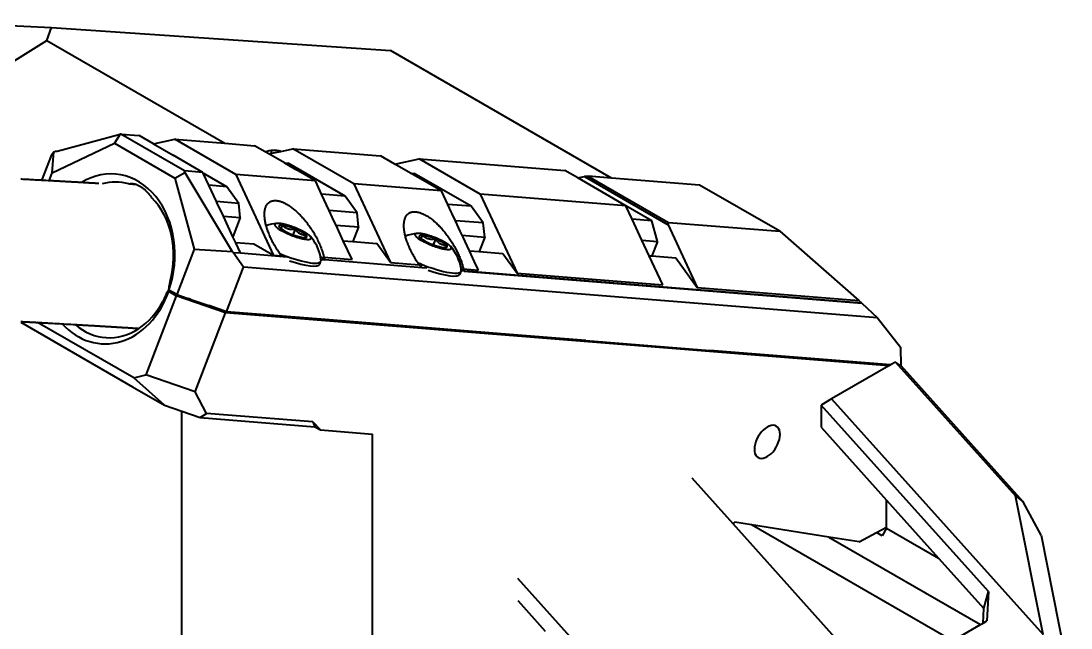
# Model space of a CAD drawing. Header units: millimetres. Extents: x 15 to 415, y 5 to 292.
# Drawn here: x 344.81 to 365.07, y 135.28 to 147 of the extents above; entities that cross this region are included whole.
import ezdxf

# ---------------------------------------------------------------- set-up
doc = ezdxf.new("R2010")
doc.units = ezdxf.units.MM
doc.layers.add('Geometries', color=7, linetype='Continuous')

msp = doc.modelspace()

# ---------------------------------------------------------------- linework, layer by layer
at = {"layer": 'Geometries', "linetype": 'Continuous', "lineweight": 40}
for p, q in [((342.7038, 147.0012), (345.3988, 146.8747)), ((345.3085, 146.6242), (345.3988, 146.8747)), ((345.3988, 146.8747), (351.9446, 146.4309)), ((343.3019, 145.3713), (345.3085, 146.6242)), ((345.3085, 146.6242), (348.7476, 144.6386)), ((356.2095, 143.9686), (351.9446, 146.4309)), ((345.509, 144.4884), (346.7271, 144.8132)), ((346.7271, 144.8132), (346.6147, 144.6405)), ((346.7424, 144.8151), (346.7271, 144.8132)), ((347.971, 144.1058), (346.7424, 144.8151)), ((346.7424, 144.8151), (347.0958, 144.7868)), ((347.3699, 144.6285), (347.0958, 144.7868)), ((347.3699, 144.6285), (347.7805, 144.7161)), ((347.7805, 144.7161), (348.7476, 144.6386)), ((348.9582, 144.0362), (347.7805, 144.7161)), ((345.4003, 144.4183), (345.4443, 144.4732)), ((345.4156, 144.0695), (346.6147, 144.6405)), ((345.4156, 144.0695), (345.4443, 144.4732)), ((345.4443, 144.4732), (345.4774, 144.489)), ((345.4774, 144.489), (345.509, 144.4884)), ((346.6147, 144.6405), (347.782, 143.9665)), ((347.3699, 144.6285), (347.7519, 144.408)), ((348.7476, 144.6386), (349.3167, 144.593)), ((349.5254, 144.4725), (349.3167, 144.593)), ((349.593, 144.4335), (349.5254, 144.4725)), ((349.6551, 144.4468), (349.8246, 144.483)), ((349.8246, 144.483), (350.0609, 144.5334)), ((350.0609, 144.5334), (351.7508, 144.3981)), ((351.2386, 143.8535), (350.0609, 144.5334)), ((345.4003, 144.4183), (345.2105, 143.9238)), ((348.3243, 144.0775), (347.7519, 144.408)), ((349.593, 144.4335), (349.6551, 144.4468)), ((349.8951, 144.2591), (349.593, 144.4335)), ((352.0276, 144.2382), (351.7508, 144.3981)), ((352.0276, 144.2382), (352.4966, 144.3383)), ((352.4966, 144.3383), (355.3078, 144.1131)), ((353.6742, 143.6584), (352.4966, 144.3383)), ((345.3567, 143.9159), (345.4156, 144.0695)), ((347.782, 143.9665), (347.9732, 144.0719)), ((348.3243, 144.0775), (347.971, 144.1058)), ((347.9732, 144.0719), (347.971, 144.1058)), ((347.9732, 144.0719), (348.8852, 142.5523)), ((348.3303, 144.0646), (348.3243, 144.0775)), ((348.4399, 143.8291), (348.3303, 144.0646)), ((348.7862, 143.8014), (348.3303, 144.0646)), ((349.8951, 144.2591), (349.9732, 144.214)), ((349.8951, 144.2591), (349.9675, 144.2533)), ((351.0666, 143.6187), (349.9675, 144.2533)), ((349.9732, 144.214), (350.1142, 144.1326)), ((350.4944, 143.9131), (350.1142, 144.1326)), ((352.3291, 144.0641), (352.0276, 144.2382)), ((352.9284, 143.7181), (352.3291, 144.0641)), ((352.3291, 144.0641), (352.4031, 144.0582)), ((355.5556, 143.9701), (355.3078, 144.1131)), ((347.782, 143.9665), (348.154, 142.5921)), ((348.9582, 144.0362), (349.686, 142.4718)), ((350.4944, 143.9131), (348.9582, 144.0362)), ((350.5257, 143.8458), (350.4944, 143.9131)), ((353.5022, 143.4236), (352.4031, 144.0582)), ((355.5556, 143.9701), (355.6856, 143.9978)), ((356.4855, 143.4332), (355.5556, 143.9701)), ((355.7606, 144.0045), (355.6856, 143.9978)), ((355.6856, 143.9978), (357.2986, 143.0665)), ((355.7606, 144.0045), (357.3086, 143.1108)), ((356.2095, 143.9686), (355.7606, 144.0045)), ((357.9064, 143.8326), (356.2095, 143.9686)), ((346.8946, 143.855), (347.0444, 143.843)), ((348.5866, 143.5138), (348.4399, 143.8291)), ((348.7862, 143.8014), (348.4399, 143.8291)), ((349.0165, 143.4794), (348.7862, 143.8014)), ((350.6145, 143.655), (350.5257, 143.8458)), ((351.0666, 143.6187), (350.6145, 143.655)), ((350.7612, 143.3396), (350.6145, 143.655)), ((352.9284, 143.7181), (351.2386, 143.8535)), ((351.2386, 143.8535), (351.945, 142.3353)), ((353.0485, 143.46), (352.9284, 143.7181)), ((356.4855, 143.4332), (353.6742, 143.6584)), ((353.6742, 143.6584), (354.3849, 142.1309)), ((359.4545, 142.9389), (357.9064, 143.8326)), ((349.0165, 143.4794), (348.5866, 143.5138)), ((348.6009, 143.4831), (348.5866, 143.5138)), ((348.7177, 143.2321), (348.6009, 143.4831)), ((349.0449, 143.2058), (349.0165, 143.4794)), ((351.297, 143.2967), (351.0666, 143.6187)), ((353.1169, 143.3131), (353.0485, 143.46)), ((353.5022, 143.4236), (353.0485, 143.46)), ((351.297, 143.2967), (350.7612, 143.3396)), ((350.8581, 143.1314), (350.7612, 143.3396)), ((351.3253, 143.0232), (351.297, 143.2967)), ((353.1335, 143.2773), (353.1169, 143.3131)), ((353.1953, 143.1447), (353.1335, 143.2773)), ((353.7326, 143.1016), (353.5022, 143.4236)), ((356.4869, 143.4302), (356.4855, 143.4332)), ((356.6071, 143.1717), (356.4869, 143.4302)), ((356.9874, 143.1412), (356.4869, 143.4302)), ((348.9025, 142.8349), (348.7177, 143.2321)), ((348.7177, 143.2321), (349.0449, 143.2058)), ((349.0449, 143.2058), (348.9025, 142.8349)), ((349.8305, 142.9882), (349.8566, 143.0554)), ((350.8923, 143.0579), (350.8581, 143.1314)), ((351.0316, 142.7585), (350.8923, 143.0579)), ((350.8923, 143.0579), (351.3253, 143.0232)), ((353.2908, 142.9393), (353.1953, 143.1447)), ((353.7326, 143.1016), (353.1953, 143.1447)), ((353.7609, 142.8281), (353.7326, 143.1016)), ((356.7943, 142.7694), (356.6071, 143.1717)), ((356.9874, 143.1412), (356.6071, 143.1717)), ((357.0945, 142.7453), (356.9874, 143.1412)), ((357.2986, 143.0665), (357.3086, 143.1108)), ((357.2986, 143.0665), (357.8636, 141.8522)), ((357.3086, 143.1108), (359.4545, 142.9389)), ((349.6062, 142.8689), (349.6061, 142.8693)), ((350.0679, 142.8697), (350.1118, 142.9828)), ((350.3015, 142.9105), (350.3021, 142.9101)), ((350.3079, 142.9066), (350.3021, 142.9101)), ((351.3253, 143.0232), (351.218, 142.7436)), ((352.5366, 142.7953), (352.5626, 142.8625)), ((353.3264, 142.8629), (353.2908, 142.9393)), ((353.3439, 142.8251), (353.3264, 142.8629)), ((353.3264, 142.8629), (353.7609, 142.8281)), ((359.4545, 142.9389), (360.9779, 141.6027)), ((348.9563, 142.7191), (348.9025, 142.8349)), ((348.9567, 142.7183), (348.9563, 142.7191)), ((348.9563, 142.7191), (348.9574, 142.719)), ((348.9567, 142.7183), (348.957, 142.7177)), ((349.0486, 142.5208), (348.957, 142.7177)), ((349.3063, 142.691), (348.9574, 142.719)), ((349.3063, 142.691), (349.3078, 142.6902)), ((349.686, 142.4718), (349.3078, 142.6902)), ((349.6459, 142.7811), (349.6427, 142.7876)), ((351.2007, 142.3949), (351.0316, 142.7585)), ((351.0316, 142.7585), (351.218, 142.7436)), ((351.218, 142.7436), (351.6793, 142.7066)), ((351.945, 142.3353), (351.6793, 142.7066)), ((352.7739, 142.6768), (352.8178, 142.7899)), ((353.3831, 142.741), (353.3439, 142.8251)), ((353.4667, 142.5612), (353.3831, 142.741)), ((353.7609, 142.8281), (353.6528, 142.5463)), ((356.9342, 142.4687), (356.7943, 142.7694)), ((356.7943, 142.7694), (357.0945, 142.7453)), ((357.0945, 142.7453), (356.9867, 142.4645)), ((348.154, 142.5921), (347.8186, 141.7183)), ((348.154, 142.5921), (348.8852, 142.5523)), ((348.9056, 142.5323), (348.8852, 142.5523)), ((349.1084, 142.2466), (348.9056, 142.5323)), ((348.9056, 142.5323), (349.0486, 142.5208)), ((349.0504, 142.5141), (349.0486, 142.5208)), ((349.9462, 142.4424), (349.0504, 142.5141)), ((349.8429, 142.4592), (349.686, 142.4718)), ((349.7544, 142.587), (349.7484, 142.5966)), ((352.3079, 142.6241), (352.3024, 142.6367)), ((353.564, 142.3522), (353.4667, 142.5612)), ((353.4667, 142.5612), (353.6528, 142.5463)), ((353.6528, 142.5463), (354.1141, 142.5094)), ((354.1141, 142.5094), (354.3849, 142.1309)), ((357.1962, 141.9057), (356.9342, 142.4687)), ((356.9342, 142.4687), (356.9867, 142.4645)), ((356.9867, 142.4645), (357.4523, 142.4272)), ((348.7781, 141.3862), (349.1084, 142.2466)), ((361.3427, 141.2666), (349.1084, 142.2466)), ((350.5791, 142.3039), (350.601, 142.3603)), ((350.6753, 142.3839), (350.6016, 142.3899)), ((350.6573, 142.4385), (351.2007, 142.3949)), ((352.5555, 142.2364), (350.6752, 142.387)), ((351.945, 142.3353), (352.4975, 142.2911)), ((353.6283, 142.214), (353.564, 142.3522)), ((357.4523, 142.4272), (357.8636, 141.8522)), ((352.6433, 142.2263), (352.5572, 142.2332)), ((353.2852, 142.1111), (353.3071, 142.1675)), ((361.0398, 141.5537), (353.3086, 142.173)), ((353.3483, 142.2139), (353.6391, 142.1906)), ((353.3635, 142.1694), (361.0382, 141.5546)), ((353.6391, 142.1906), (353.6283, 142.214)), ((354.3849, 142.1309), (357.1962, 141.9057)), ((357.8636, 141.8522), (360.9779, 141.6027)), ((347.8098, 141.6928), (347.2238, 140.166)), ((347.6257, 141.7588), (347.6233, 141.7527)), ((347.6588, 141.8003), (347.6604, 141.794)), ((347.6588, 141.8003), (347.6795, 141.7986)), ((347.6604, 141.794), (347.6649, 141.7765)), ((347.6645, 141.8162), (347.6672, 141.8057)), ((347.8098, 141.6928), (347.6649, 141.7765)), ((347.6795, 141.7986), (347.6672, 141.8057)), ((347.8186, 141.7183), (347.6795, 141.7986)), ((348.7599, 141.3639), (347.8098, 141.6928)), ((347.8186, 141.7183), (348.0218, 141.648)), ((348.0218, 141.648), (348.0471, 141.6392)), ((348.088, 141.625), (348.0471, 141.6392)), ((348.088, 141.625), (348.0881, 141.625)), ((348.0881, 141.625), (348.4352, 141.5049)), ((348.7242, 141.4048), (348.4352, 141.5049)), ((361.0382, 141.5546), (360.9779, 141.6027)), ((361.0382, 141.5546), (361.0398, 141.5537)), ((361.0398, 141.5537), (361.3427, 141.2666)), ((348.1739, 139.8371), (348.7599, 141.3639)), ((348.7781, 141.3862), (348.7242, 141.4048)), ((361.5571, 140.3388), (348.7599, 141.3639)), ((350.6827, 141.2336), (348.7781, 141.3862)), ((350.8401, 141.221), (350.6827, 141.2336)), ((361.3427, 141.2666), (361.7837, 140.7007)), ((344.8074, 141.183), (345.5755, 140.7395)), ((346.9876, 140.1075), (345.131, 141.1794)), ((354.0796, 140.9615), (350.8401, 141.221)), ((355.1336, 140.8771), (354.0796, 140.9615)), ((355.7123, 140.8307), (355.1336, 140.8771)), ((355.7123, 140.8307), (358.1027, 140.6392)), ((345.5755, 140.7395), (346.9623, 139.9388)), ((361.5931, 140.3596), (358.1027, 140.6392)), ((361.7837, 140.7007), (361.7896, 140.3445)), ((361.6887, 140.4148), (361.5931, 140.3596)), ((361.6887, 140.4148), (364.0065, 137.8287)), ((361.7896, 140.3445), (361.6887, 140.4148)), ((361.5571, 140.3388), (360.4548, 139.7024)), ((361.5931, 140.3596), (361.5571, 140.3388)), ((361.7983, 140.3384), (361.7896, 140.3445)), ((364.1507, 137.7137), (361.7983, 140.3384)), ((346.9876, 140.1075), (347.2238, 140.166)), ((347.5814, 139.5814), (346.9876, 140.1075)), ((348.1739, 139.8371), (347.2238, 140.166)), ((346.9623, 139.9388), (347.5814, 139.5814)), ((348.3932, 139.4226), (348.1739, 139.8371)), ((360.4559, 139.7018), (360.2523, 139.5843)), ((360.4553, 139.7019), (364.5348, 135.1501)), ((347.5814, 139.5814), (347.9182, 139.4648)), ((347.9182, 132.0472), (347.9182, 139.4648)), ((347.9182, 139.4648), (347.9183, 139.4647)), ((347.9183, 132.0473), (347.9183, 139.4647)), ((347.9183, 139.4647), (348.2709, 139.3427)), ((348.2709, 139.3427), (348.3932, 139.4226)), ((350.4455, 139.2582), (348.3932, 139.4226)), ((363.4816, 135.9811), (360.2523, 139.5843)), ((360.2523, 139.5843), (360.2523, 139.1582)), ((348.2709, 139.3427), (350.4822, 139.1656)), ((350.4455, 139.2582), (350.4822, 139.1656)), ((350.4455, 139.2582), (350.59, 139.1033)), ((350.4822, 139.1656), (350.59, 139.1033)), ((350.59, 139.1033), (351.5953, 139.0228)), ((351.5953, 129.4868), (351.5953, 139.0228)), ((360.2523, 139.1582), (361.5155, 137.7488)), ((357.7587, 138.1763), (358.2092, 137.6737)), ((364.0065, 137.8287), (364.1507, 137.7137)), ((364.5348, 135.1501), (364.0065, 137.8287)), ((358.2092, 137.6737), (358.5468, 137.2969)), ((361.5155, 137.7488), (362.5189, 136.6292)), ((361.5155, 137.2252), (361.5155, 137.7488)), ((364.4993, 137.07), (364.1507, 137.7137)), ((358.5886, 137.321), (358.5468, 137.2969)), ((358.5468, 137.2969), (361.0067, 134.5522)), ((358.9074, 137.2706), (358.5886, 137.321)), ((360.404, 137.0337), (358.9074, 137.2706)), ((362.7883, 135.0299), (358.9074, 137.2706)), ((361.3233, 137.1222), (361.5155, 137.2252)), ((361.5155, 137.2085), (361.4301, 137.0606)), ((361.5155, 137.2085), (361.5155, 137.2252)), ((361.5155, 137.2085), (362.5189, 136.6292)), ((360.9864, 136.9415), (360.404, 137.0337)), ((360.404, 137.0337), (363.3315, 135.3435)), ((360.9864, 136.9415), (361.3233, 137.1222)), ((361.4301, 137.0606), (361.3233, 137.1222)), ((364.4993, 137.07), (365.0748, 134.1508)), ((362.5189, 136.6292), (363.3937, 135.653)), ((356.8157, 133.5417), (354.3999, 136.2372)), ((363.3937, 135.653), (363.4816, 135.9811)), ((363.4816, 135.9811), (363.4534, 135.4139)), ((354.3999, 135.8111), (354.4127, 135.7968)), ((354.9364, 135.2125), (354.4127, 135.7968)), ((363.3797, 135.3713), (363.3937, 135.653)), ((363.3315, 135.3435), (363.3797, 135.3713)), ((363.3797, 135.3713), (363.4534, 135.4139)), ((362.7883, 135.0299), (363.3315, 135.3435))]:
    msp.add_line(p, q, dxfattribs=at)
at = {"layer": 'Geometries', "linetype": 'Continuous', "lineweight": 40, "flags": 128}
for points in [[(349.683, 144.501), (349.678, 144.5005), (349.6716, 144.4996), (349.6656, 144.4984), (349.6603, 144.4969), (349.6559, 144.4953), (349.6521, 144.4935), (349.6488, 144.4914), (349.646, 144.489), (349.6438, 144.4864), (349.6421, 144.4836), (349.6411, 144.4805), (349.6406, 144.4771), (349.6407, 144.4736), (349.6415, 144.4698), (349.6428, 144.4658), (349.6448, 144.4616), (349.6473, 144.4573), (349.6504, 144.4527), (349.6541, 144.448), (349.6551, 144.4468)], [(349.7262, 144.5001), (349.7173, 144.5008), (349.7086, 144.5013), (349.7003, 144.5015), (349.6924, 144.5014), (349.6849, 144.5011), (349.683, 144.501)], [(349.8245, 144.483), (349.8157, 144.4851), (349.8026, 144.488), (349.79, 144.4906), (349.7779, 144.4929), (349.7663, 144.4949), (349.7555, 144.4966), (349.7452, 144.498), (349.7354, 144.4992), (349.7262, 144.5001)], [(345.2105, 143.9238), (345.2047, 143.9242), (345.1683, 143.9261), (345.132, 143.9281), (345.0959, 143.93), (345.0599, 143.9319), (345.0242, 143.9338), (344.9886, 143.9357), (344.9648, 143.937), (344.9408, 143.9383), (344.9164, 143.9395), (344.8916, 143.9408), (344.872, 143.9419), (344.8522, 143.9429), (344.8322, 143.9439), (344.812, 143.945)], [(345.3567, 143.9159), (345.3398, 143.9168), (345.295, 143.9193), (345.25, 143.9217), (345.2105, 143.9238)], [(345.979, 143.8808), (345.9735, 143.8812), (345.9623, 143.8818), (345.9514, 143.8824), (345.9401, 143.8831), (345.9285, 143.8838), (345.9165, 143.8844), (345.9041, 143.8852), (345.8927, 143.8858), (345.8809, 143.8865), (345.8688, 143.8872), (345.8566, 143.8879), (345.8441, 143.8886), (345.8275, 143.8895), (345.8106, 143.8905), (345.7934, 143.8915), (345.7745, 143.8925), (345.7553, 143.8936), (345.7357, 143.8947), (345.7158, 143.8959), (345.6954, 143.897), (345.6782, 143.898), (345.6608, 143.899), (345.643, 143.9), (345.6252, 143.901), (345.6076, 143.902), (345.5902, 143.9029), (345.5699, 143.9041), (345.5498, 143.9052), (345.5301, 143.9063), (345.5105, 143.9074), (345.4909, 143.9085), (345.4716, 143.9095), (345.4525, 143.9106), (345.4336, 143.9116), (345.4146, 143.9127), (345.3773, 143.9147), (345.3567, 143.9159)], [(346.3175, 143.8611), (346.3107, 143.8615), (346.2952, 143.8624), (346.2799, 143.8633), (346.2649, 143.8642), (346.2503, 143.8651), (346.236, 143.8659), (346.2221, 143.8667), (346.2071, 143.8676), (346.1925, 143.8685), (346.1782, 143.8693), (346.1644, 143.8701), (346.151, 143.8709), (346.1391, 143.8716), (346.1275, 143.8722), (346.1163, 143.8729), (346.1053, 143.8735), (346.0947, 143.8741), (346.0844, 143.8747), (346.0744, 143.8753), (346.0668, 143.8758), (346.0594, 143.8762), (346.0521, 143.8766), (346.0451, 143.877), (346.0381, 143.8774), (346.0309, 143.8778), (346.0234, 143.8783), (346.0142, 143.8788), (346.0046, 143.8794), (345.9947, 143.8799), (345.9843, 143.8805), (345.979, 143.8808)], [(346.8946, 143.855), (346.9038, 143.8573), (346.9134, 143.8592), (346.9231, 143.8606), (346.9331, 143.8616), (346.9433, 143.862), (346.954, 143.862), (346.9649, 143.8614), (346.966, 143.8613)], [(346.966, 143.8613), (346.976, 143.8603), (346.9873, 143.8587), (346.9987, 143.8565), (347.0102, 143.8539), (347.0218, 143.8507), (347.0335, 143.8469), (347.0444, 143.843)], [(347.0444, 143.843), (347.0453, 143.8427), (347.0575, 143.8378), (347.0698, 143.8324), (347.0821, 143.8264), (347.0945, 143.8199), (347.1058, 143.8136), (347.1058, 143.8135)], [(347.1058, 143.8135), (347.1176, 143.8065), (347.1294, 143.7989), (347.1412, 143.7909), (347.1529, 143.7825), (347.1647, 143.7736), (347.1767, 143.7641), (347.1887, 143.7541), (347.2006, 143.7437), (347.2124, 143.7329), (347.2241, 143.7217), (347.2359, 143.71), (347.2475, 143.6979), (347.259, 143.6854), (347.2704, 143.6726), (347.2816, 143.6596), (347.2929, 143.6458), (347.304, 143.6318), (347.315, 143.6175), (347.3246, 143.6045)], [(347.3246, 143.6045), (347.3257, 143.603), (347.3362, 143.5882)], [(349.5358, 143.4069), (349.5401, 143.4175), (349.5453, 143.4286), (349.5509, 143.4393), (349.557, 143.4495), (349.5636, 143.4591), (349.5706, 143.4683), (349.5773, 143.476), (349.5843, 143.4833), (349.5917, 143.4901), (349.5995, 143.4964), (349.6075, 143.5023), (349.6158, 143.5076), (349.6244, 143.5124), (349.6333, 143.5167), (349.6426, 143.5206), (349.6523, 143.524), (349.6622, 143.5269), (349.6725, 143.5293), (349.6831, 143.5311), (349.6939, 143.5325), (349.7047, 143.5333), (349.7158, 143.5336), (349.7272, 143.5335), (349.7387, 143.5328), (349.7506, 143.5317), (349.7627, 143.53), (349.775, 143.5279), (349.7874, 143.5252), (349.8, 143.5221), (349.8125, 143.5186), (349.8251, 143.5147), (349.8378, 143.5104), (349.8506, 143.5056), (349.8652, 143.4997), (349.8799, 143.4932), (349.8946, 143.4863), (349.9094, 143.4789), (349.9242, 143.4711), (349.939, 143.4628), (349.9541, 143.454), (349.9694, 143.4446), (349.9848, 143.4346), (350.0005, 143.424), (350.0164, 143.4129), (350.0324, 143.4013), (350.0485, 143.389), (350.0648, 143.3762), (350.0812, 143.3629), (350.0977, 143.349), (350.1142, 143.3346), (350.1308, 143.3197), (350.1474, 143.3043), (350.1641, 143.2884), (350.1807, 143.272), (350.1973, 143.2551), (350.2138, 143.2379), (350.2303, 143.2201), (350.2467, 143.202), (350.2629, 143.1836), (350.2791, 143.1647), (350.295, 143.1455), (350.3108, 143.1261), (350.3264, 143.1063), (350.3417, 143.0863), (350.3569, 143.0661), (350.3718, 143.0455), (350.3865, 143.0248), (350.4008, 143.004), (350.4149, 142.983), (350.4286, 142.962), (350.4418, 142.9412), (350.4547, 142.9205), (350.4672, 142.8997), (350.4794, 142.8789), (350.4934, 142.8542), (350.5069, 142.8296), (350.5198, 142.8051), (350.5322, 142.7808), (350.5441, 142.7567), (350.5554, 142.7328)], [(349.5259, 143.1309), (349.5229, 143.1485), (349.5201, 143.1671), (349.5177, 143.1852), (349.5158, 143.2029), (349.5144, 143.2202), (349.5135, 143.237), (349.5129, 143.2534), (349.5129, 143.2693), (349.5132, 143.2847), (349.5139, 143.2996), (349.5151, 143.314), (349.5167, 143.3281), (349.5187, 143.342), (349.5211, 143.3555), (349.524, 143.3686), (349.5274, 143.3815), (349.5311, 143.3939), (349.5354, 143.4059), (349.5358, 143.4069)], [(352.2248, 143.1916), (352.225, 143.1922), (352.2297, 143.2037), (352.2349, 143.2146), (352.2404, 143.2249), (352.2464, 143.2348), (352.2528, 143.2442), (352.2597, 143.2531), (352.267, 143.2616), (352.2747, 143.2694), (352.2829, 143.2767), (352.2914, 143.2834), (352.3001, 143.2894), (352.3091, 143.2948), (352.3185, 143.2997), (352.3282, 143.304), (352.3384, 143.3078), (352.3489, 143.311), (352.3597, 143.3136), (352.3708, 143.3157), (352.3821, 143.3171), (352.3934, 143.318), (352.4049, 143.3184), (352.4166, 143.3182), (352.4286, 143.3175)], [(352.4286, 143.3175), (352.441, 143.3162), (352.4538, 143.3144), (352.4669, 143.312), (352.4803, 143.3091), (352.494, 143.3055), (352.5077, 143.3015), (352.5218, 143.2969), (352.536, 143.2917), (352.5505, 143.2859), (352.5655, 143.2795), (352.5807, 143.2724), (352.5961, 143.2648), (352.6117, 143.2566), (352.6275, 143.2478), (352.6432, 143.2386), (352.6589, 143.2289), (352.6748, 143.2187), (352.6907, 143.2079), (352.7071, 143.1964), (352.7235, 143.1844), (352.7399, 143.1719), (352.7563, 143.159), (352.7727, 143.1455), (352.7888, 143.1319), (352.8049, 143.1179), (352.8209, 143.1034), (352.8368, 143.0886), (352.853, 143.0732), (352.869, 143.0575), (352.8848, 143.0414), (352.9006, 143.025), (352.9161, 143.0083), (352.9312, 142.9918), (352.9461, 142.9749), (352.9608, 142.9579), (352.9753, 142.9408), (352.9899, 142.923), (353.0045, 142.9049), (353.019, 142.8864), (353.0334, 142.8675), (353.0477, 142.8483), (353.0616, 142.8291), (353.0754, 142.8097), (353.089, 142.79), (353.1024, 142.77), (353.1159, 142.7494), (353.1292, 142.7286), (353.1422, 142.7076), (353.155, 142.6864), (353.1675, 142.6651), (353.1795, 142.6441), (353.1912, 142.6229), (353.2026, 142.6017), (353.2136, 142.5805), (353.2246, 142.5588), (353.2352, 142.5372), (353.2454, 142.5155), (353.2552, 142.494), (353.2646, 142.4725), (353.2735, 142.4515), (353.282, 142.4306), (353.29, 142.4099), (353.2977, 142.3893), (353.3051, 142.3686), (353.3121, 142.3481), (353.3186, 142.3279), (353.3247, 142.3079), (353.3303, 142.2882), (353.3354, 142.2692), (353.3401, 142.2504), (353.3444, 142.232), (353.3483, 142.2139)], [(349.5449, 143.0468), (349.5441, 143.0498), (349.5389, 143.0702), (349.5342, 143.0904), (349.5299, 143.1101), (349.5261, 143.1296), (349.5259, 143.1309)], [(349.5583, 143.0004), (349.556, 143.0081), (349.5498, 143.0291), (349.5449, 143.0468)], [(349.7523, 143.0914), (349.7473, 143.091), (349.7409, 143.0901), (349.735, 143.0889), (349.7296, 143.0874), (349.7253, 143.0858), (349.7214, 143.084), (349.7181, 143.0818), (349.7153, 143.0795), (349.7131, 143.0769), (349.7115, 143.074), (349.7104, 143.0709), (349.71, 143.0676), (349.7101, 143.0641), (349.7108, 143.0603), (349.7122, 143.0563), (349.7141, 143.0521), (349.7166, 143.0477), (349.7197, 143.0432), (349.7234, 143.0385), (349.7276, 143.0336), (349.7324, 143.0286), (349.7376, 143.0235), (349.7434, 143.0183), (349.7496, 143.0129), (349.7571, 143.0069), (349.7651, 143.0008), (349.7735, 142.9946), (349.7824, 142.9884), (349.7917, 142.9822), (349.8011, 142.9761), (349.8109, 142.9701), (349.8209, 142.964), (349.8311, 142.958), (349.8419, 142.9519), (349.8531, 142.9457), (349.865, 142.9393), (349.8773, 142.9329), (349.8901, 142.9263), (349.9031, 142.9199), (349.9166, 142.9133), (349.9305, 142.9068), (349.9448, 142.9002), (349.9581, 142.8943), (349.9717, 142.8884), (349.9855, 142.8825), (349.9994, 142.8767), (350.0136, 142.8709), (350.0279, 142.8652), (350.0423, 142.8597), (350.0568, 142.8542), (350.0713, 142.8489), (350.0858, 142.8438), (350.1003, 142.8388), (350.1147, 142.8339), (350.129, 142.8293), (350.1431, 142.8248), (350.157, 142.8206), (350.1707, 142.8166), (350.1842, 142.8128), (350.1973, 142.8092), (350.2102, 142.8058), (350.2227, 142.8027), (350.2364, 142.7995), (350.2495, 142.7966), (350.2621, 142.794), (350.2742, 142.7917), (350.2858, 142.7897), (350.2966, 142.788), (350.3069, 142.7865), (350.3167, 142.7853), (350.3259, 142.7844), (350.3348, 142.7837), (350.3435, 142.7833), (350.3518, 142.7831), (350.3597, 142.7831), (350.3672, 142.7835), (350.3741, 142.7841), (350.3805, 142.785), (350.3864, 142.7861), (350.3918, 142.7876), (350.3962, 142.7892), (350.4, 142.7911), (350.4033, 142.7932), (350.4061, 142.7956), (350.4083, 142.7982), (350.41, 142.801), (350.411, 142.8041), (350.4115, 142.8074), (350.4113, 142.811), (350.4106, 142.8148), (350.4093, 142.8188), (350.4073, 142.8229), (350.4048, 142.8273), (350.4017, 142.8319), (350.398, 142.8366), (350.3938, 142.8414), (350.3922, 142.8431)], [(349.7956, 143.0906), (349.7866, 143.0913), (349.778, 143.0918), (349.7697, 143.092), (349.7617, 143.0919), (349.7542, 143.0916), (349.7523, 143.0914)], [(349.899, 143.0722), (349.8987, 143.0723), (349.8851, 143.0755), (349.872, 143.0784), (349.8593, 143.081), (349.8472, 143.0834), (349.8356, 143.0854), (349.8248, 143.0871), (349.8145, 143.0885), (349.8048, 143.0897), (349.7956, 143.0906)], [(349.8566, 143.0554), (349.8525, 143.0484), (349.8487, 143.0419), (349.8451, 143.0359), (349.8417, 143.0304), (349.8385, 143.0254), (349.8355, 143.0207), (349.8327, 143.0165), (349.8296, 143.0121), (349.8268, 143.0082), (349.8242, 143.0048), (349.8217, 143.0019), (349.8195, 142.9995), (349.8181, 142.9982)], [(350.1118, 142.9828), (350.0994, 142.9805), (350.0875, 142.9787), (350.0761, 142.9773), (350.065, 142.9762), (350.0544, 142.9754), (350.044, 142.9751), (350.034, 142.975), (350.0227, 142.9754), (350.0117, 142.9762), (350.001, 142.9774), (349.9906, 142.9791), (349.9805, 142.9812), (349.9705, 142.9838), (349.9607, 142.9869), (349.9511, 142.9904), (349.9416, 142.9943), (349.9321, 142.9988), (349.9228, 143.0038), (349.9134, 143.0093), (349.9055, 143.0145), (349.8975, 143.0201), (349.8894, 143.0261), (349.8813, 143.0327), (349.8732, 143.0397), (349.865, 143.0472), (349.8566, 143.0554)], [(349.9399, 143.0616), (349.9373, 143.0623), (349.9241, 143.0659), (349.9112, 143.0692), (349.899, 143.0722)], [(350.3015, 142.9105), (350.3006, 142.911), (350.2904, 142.917), (350.2796, 142.9231), (350.2683, 142.9294), (350.2565, 142.9357), (350.2442, 142.9422), (350.2314, 142.9487), (350.2183, 142.9552), (350.2048, 142.9617), (350.1909, 142.9683), (350.1766, 142.9748), (350.1633, 142.9807), (350.1498, 142.9867), (350.136, 142.9926), (350.122, 142.9984), (350.1078, 143.0041), (350.0935, 143.0098), (350.0791, 143.0154), (350.0646, 143.0208), (350.0501, 143.0261), (350.0356, 143.0313), (350.0211, 143.0363), (350.0068, 143.0411), (349.9925, 143.0457), (349.9784, 143.0502), (349.9644, 143.0544), (349.9507, 143.0585), (349.9399, 143.0616)], [(352.2149, 142.9156), (352.2139, 142.9214), (352.2109, 142.9394), (352.2083, 142.9568), (352.2063, 142.9739), (352.2046, 142.9905), (352.2033, 143.0067), (352.2024, 143.0229), (352.2019, 143.0389), (352.2018, 143.0546), (352.2022, 143.07), (352.203, 143.0852), (352.2042, 143.0997), (352.2058, 143.114), (352.2079, 143.1278), (352.2103, 143.1414), (352.2133, 143.1547), (352.2168, 143.1676), (352.2206, 143.1801), (352.2248, 143.1916)], [(349.5742, 142.9523), (349.5695, 142.9658), (349.5626, 142.9868), (349.5583, 143.0004)], [(349.6061, 142.8693), (349.6018, 142.8797), (349.593, 142.9017), (349.5847, 142.9232), (349.5769, 142.9446), (349.5742, 142.9523)], [(349.6134, 142.8521), (349.611, 142.8576), (349.6062, 142.8689)], [(349.6427, 142.7876), (349.641, 142.7912), (349.6306, 142.8133), (349.6206, 142.8355), (349.6134, 142.8521)], [(350.3159, 142.8649), (350.303, 142.8645), (350.2901, 142.8646), (350.2773, 142.8654), (350.2645, 142.8668), (350.254, 142.8686), (350.2436, 142.871), (350.2333, 142.8739), (350.2231, 142.8775), (350.2132, 142.8818), (350.2066, 142.8851), (350.2001, 142.8886), (350.1923, 142.8934), (350.1846, 142.8987), (350.1771, 142.9044), (350.1699, 142.9105), (350.1627, 142.9172), (350.1556, 142.9243), (350.1489, 142.9317), (350.1423, 142.9394), (350.1342, 142.9497), (350.1264, 142.9604), (350.1189, 142.9714), (350.1118, 142.9828)], [(350.2867, 142.8186), (350.2889, 142.8217), (350.292, 142.8261), (350.2948, 142.8303), (350.2978, 142.8349), (350.301, 142.84), (350.3044, 142.8455), (350.308, 142.8514), (350.3106, 142.8559)], [(350.3922, 142.8431), (350.3891, 142.8464), (350.3838, 142.8516), (350.3781, 142.8568), (350.3718, 142.8621), (350.3644, 142.8681), (350.3564, 142.8743), (350.3479, 142.8804), (350.339, 142.8866), (350.3298, 142.8928), (350.3203, 142.8989), (350.3106, 142.905), (350.3079, 142.9066)], [(350.3106, 142.8559), (350.3118, 142.8579), (350.3159, 142.8649)], [(352.2301, 142.8461), (352.2255, 142.865), (352.2212, 142.8841), (352.2173, 142.9029), (352.2149, 142.9156)], [(352.2519, 142.7705), (352.2468, 142.7867), (352.2409, 142.8065), (352.2353, 142.8262), (352.2302, 142.8456), (352.2301, 142.8461)], [(352.4583, 142.8986), (352.4534, 142.8981), (352.4469, 142.8972), (352.441, 142.8961), (352.4357, 142.8946), (352.4313, 142.893), (352.4275, 142.8911), (352.4242, 142.889), (352.4214, 142.8866), (352.4192, 142.884), (352.4175, 142.8812), (352.4165, 142.8781), (352.416, 142.8748), (352.4161, 142.8712), (352.4169, 142.8674), (352.4182, 142.8634), (352.4202, 142.8593), (352.4227, 142.8549), (352.4258, 142.8503), (352.4295, 142.8456), (352.4337, 142.8408), (352.4384, 142.8358), (352.4437, 142.8306), (352.4494, 142.8254), (352.4556, 142.8201), (352.4631, 142.8141), (352.4711, 142.8079), (352.4796, 142.8018), (352.4884, 142.7956), (352.4977, 142.7894), (352.5072, 142.7833), (352.5169, 142.7772), (352.5269, 142.7712), (352.5371, 142.7652), (352.5479, 142.7591), (352.5592, 142.7528), (352.571, 142.7465), (352.5833, 142.74), (352.5961, 142.7335), (352.6092, 142.727), (352.6227, 142.7205), (352.6366, 142.7139), (352.6509, 142.7074), (352.6641, 142.7014), (352.6777, 142.6955), (352.6915, 142.6896), (352.7055, 142.6838), (352.7197, 142.6781), (352.734, 142.6724), (352.7484, 142.6668), (352.7629, 142.6614), (352.7774, 142.6561), (352.7919, 142.6509), (352.8063, 142.6459), (352.8207, 142.6411), (352.835, 142.6365), (352.8491, 142.632), (352.863, 142.6278), (352.8768, 142.6237), (352.8902, 142.6199), (352.9034, 142.6163), (352.9162, 142.613), (352.9288, 142.6099), (352.9424, 142.6067), (352.9555, 142.6038), (352.9682, 142.6012), (352.9803, 142.5988), (352.9918, 142.5968), (353.0027, 142.5951), (353.013, 142.5937), (353.0227, 142.5925), (353.0319, 142.5916), (353.0409, 142.5909), (353.0495, 142.5904), (353.0578, 142.5902), (353.0658, 142.5903), (353.0732, 142.5906), (353.0802, 142.5912), (353.0866, 142.5921), (353.0925, 142.5933), (353.0978, 142.5948), (353.1022, 142.5964), (353.106, 142.5982), (353.1094, 142.6004), (353.1122, 142.6027), (353.1144, 142.6053), (353.116, 142.6082), (353.1171, 142.6113), (353.1175, 142.6146), (353.1174, 142.6181), (353.1166, 142.6219), (353.1153, 142.6259), (353.1134, 142.6301), (353.1108, 142.6345), (353.1077, 142.639), (353.1041, 142.6437), (353.0999, 142.6486), (353.0983, 142.6503)], [(352.5016, 142.8978), (352.4926, 142.8985), (352.484, 142.8989), (352.4757, 142.8991), (352.4678, 142.8991), (352.4603, 142.8987), (352.4583, 142.8986)], [(352.5711, 142.887), (352.5654, 142.8882), (352.5533, 142.8905), (352.5417, 142.8925), (352.5308, 142.8942), (352.5206, 142.8957), (352.5108, 142.8968), (352.5016, 142.8978)], [(352.5626, 142.8625), (352.5586, 142.8555), (352.5547, 142.849), (352.5511, 142.8431), (352.5477, 142.8376), (352.5445, 142.8325), (352.5416, 142.8279), (352.5387, 142.8237), (352.5357, 142.8193), (352.5328, 142.8154), (352.5302, 142.812), (352.5278, 142.8091), (352.5255, 142.8066), (352.5242, 142.8053)], [(352.8178, 142.7899), (352.8054, 142.7877), (352.7935, 142.7859), (352.7821, 142.7844), (352.7711, 142.7833), (352.7604, 142.7826), (352.7501, 142.7822), (352.7401, 142.7822), (352.7287, 142.7825), (352.7178, 142.7833), (352.7071, 142.7846), (352.6967, 142.7863), (352.6865, 142.7884), (352.6765, 142.791), (352.6668, 142.794), (352.6571, 142.7975), (352.6476, 142.8015), (352.6382, 142.806), (352.6288, 142.811), (352.6195, 142.8165), (352.6115, 142.8216), (352.6035, 142.8272), (352.5955, 142.8333), (352.5874, 142.8398), (352.5792, 142.8468), (352.571, 142.8544), (352.5626, 142.8625)], [(352.6165, 142.8765), (352.6047, 142.8795), (352.5911, 142.8827), (352.578, 142.8856), (352.5711, 142.887)], [(353.0983, 142.6503), (353.0951, 142.6536), (353.0898, 142.6587), (353.0841, 142.6639), (353.0779, 142.6693), (353.0704, 142.6753), (353.0624, 142.6814), (353.054, 142.6876), (353.0451, 142.6938), (353.0358, 142.7), (353.0264, 142.7061), (353.0166, 142.7121), (353.0066, 142.7182), (352.9964, 142.7242), (352.9856, 142.7303), (352.9743, 142.7365), (352.9625, 142.7429), (352.9502, 142.7493), (352.9374, 142.7559), (352.9243, 142.7623), (352.9109, 142.7689), (352.897, 142.7754), (352.8827, 142.782), (352.8694, 142.7879), (352.8558, 142.7938), (352.842, 142.7997), (352.828, 142.8055), (352.8139, 142.8113), (352.7996, 142.8169), (352.7851, 142.8225), (352.7707, 142.828), (352.7562, 142.8333), (352.7416, 142.8384), (352.7272, 142.8434), (352.7128, 142.8483), (352.6985, 142.8529), (352.6844, 142.8574), (352.6705, 142.8616), (352.6568, 142.8656), (352.6433, 142.8694), (352.6301, 142.873), (352.6173, 142.8764), (352.6165, 142.8765)], [(349.6575, 142.7575), (349.6518, 142.769), (349.6459, 142.7811)], [(349.6738, 142.7258), (349.6629, 142.7469), (349.6575, 142.7575)], [(349.7114, 142.6578), (349.7104, 142.6596), (349.6981, 142.6812), (349.6861, 142.7029), (349.6743, 142.7249), (349.6738, 142.7258)], [(349.7276, 142.6305), (349.723, 142.6381), (349.7114, 142.6578)], [(350.5554, 142.7328), (350.5665, 142.7086), (350.5771, 142.6843), (350.5873, 142.66), (350.5969, 142.6358), (350.6061, 142.6118), (350.6147, 142.5879), (350.6228, 142.5641), (350.6298, 142.5426), (350.6362, 142.5212), (350.6422, 142.5001), (350.6478, 142.4792), (350.6528, 142.4587), (350.6573, 142.4385)], [(352.3024, 142.6367), (352.3019, 142.6378), (352.2919, 142.6616), (352.2833, 142.6829), (352.2752, 142.704), (352.2674, 142.725), (352.2601, 142.7459), (352.2532, 142.7666), (352.2519, 142.7705)], [(353.0219, 142.6721), (353.009, 142.6716), (352.9962, 142.6718), (352.9833, 142.6725), (352.9706, 142.674), (352.9601, 142.6758), (352.9497, 142.6781), (352.9393, 142.6811), (352.9292, 142.6847), (352.9192, 142.689), (352.9127, 142.6922), (352.9062, 142.6958), (352.8983, 142.7006), (352.8906, 142.7059), (352.8832, 142.7116), (352.8759, 142.7177), (352.8687, 142.7244), (352.8617, 142.7314), (352.8549, 142.7388), (352.8483, 142.7465), (352.8402, 142.7568), (352.8325, 142.7675), (352.825, 142.7786), (352.8178, 142.7899)], [(352.9927, 142.6258), (352.995, 142.6288), (352.998, 142.6332), (353.0008, 142.6374), (353.0038, 142.6421), (353.007, 142.6471), (353.0104, 142.6526), (353.014, 142.6586), (353.0178, 142.6651), (353.0219, 142.6721)], [(349.7484, 142.5966), (349.7482, 142.5968), (349.7355, 142.6174), (349.7276, 142.6305)], [(349.8076, 142.5076), (349.8014, 142.5166), (349.7877, 142.5364), (349.7743, 142.5565), (349.7612, 142.5765), (349.7544, 142.587)], [(349.8429, 142.4592), (349.829, 142.478), (349.8151, 142.4971), (349.8076, 142.5076)], [(352.3151, 142.6079), (352.3124, 142.6139), (352.3079, 142.6241)], [(352.3595, 142.5169), (352.3587, 142.5183), (352.3465, 142.5421), (352.3347, 142.566), (352.3234, 142.59), (352.3151, 142.6079)], [(352.4416, 142.3746), (352.439, 142.3787), (352.4249, 142.4014), (352.411, 142.4244), (352.3975, 142.4476), (352.3842, 142.471), (352.3713, 142.4946), (352.3595, 142.5169)], [(350.6573, 142.4385), (350.6624, 142.4253), (350.667, 142.4124), (350.6713, 142.3996), (350.6752, 142.387)], [(352.4678, 142.3343), (352.4533, 142.3563), (352.4416, 142.3746)], [(352.4975, 142.2911), (352.4826, 142.3124), (352.4679, 142.3342), (352.4678, 142.3343)], [(352.5555, 142.2364), (352.5408, 142.2498), (352.5263, 142.2634), (352.5118, 142.2772), (352.4975, 142.2911)], [(353.3483, 142.2139), (353.3538, 142.1988), (353.3589, 142.184), (353.3635, 142.1694)], [(347.6645, 141.8162), (347.6712, 141.8549), (347.674, 141.8721)], [(347.674, 141.8721), (347.6775, 141.8939), (347.6835, 141.9332), (347.6891, 141.9729)], [(347.6048, 141.708), (347.6015, 141.7004), (347.5888, 141.6713), (347.5757, 141.6421), (347.5621, 141.613), (347.5482, 141.5841)], [(347.6233, 141.7527), (347.6138, 141.7296), (347.6048, 141.708)], [(347.6257, 141.7588), (347.6426, 141.7796), (347.6588, 141.8003)], [(344.8096, 141.1966), (344.8216, 141.196), (344.8333, 141.1954), (344.8449, 141.1948), (344.8568, 141.1942), (344.869, 141.1935), (344.8827, 141.1928), (344.8966, 141.192), (344.9109, 141.1913), (344.9256, 141.1905), (344.9405, 141.1897), (344.9514, 141.1891), (344.9624, 141.1885), (344.9736, 141.1879), (344.985, 141.1873), (344.9965, 141.1867), (345.0083, 141.1861), (345.0203, 141.1854), (345.0339, 141.1847), (345.0478, 141.184), (345.0621, 141.1832), (345.0767, 141.1824), (345.0917, 141.1816), (345.1079, 141.1807), (345.1246, 141.1798), (345.131, 141.1795)], [(345.131, 141.1795), (345.1417, 141.1789), (345.1591, 141.1779), (345.177, 141.1769), (345.1952, 141.1759), (345.2099, 141.1751), (345.2246, 141.1743), (345.2393, 141.1735), (345.2538, 141.1727), (345.2681, 141.172), (345.2822, 141.1712), (345.3031, 141.17), (345.3235, 141.1689), (345.3436, 141.1678), (345.3633, 141.1667), (345.3785, 141.1658), (345.3935, 141.165), (345.4082, 141.1642), (345.4228, 141.1634), (345.466, 141.161), (345.5095, 141.1585), (345.5533, 141.1561), (345.5974, 141.1536), (345.6098, 141.1529)], [(345.6098, 141.1529), (345.6417, 141.1511), (345.686, 141.1485), (345.7301, 141.146), (345.7752, 141.1434), (345.8201, 141.1409), (345.8589, 141.1386)], [(345.8589, 141.1386), (345.8648, 141.1383), (345.878, 141.1375), (345.8916, 141.1367), (345.9054, 141.1359), (345.9196, 141.1351), (345.9342, 141.1343), (345.949, 141.1334), (345.9642, 141.1325), (345.9797, 141.1316), (345.9958, 141.1307), (346.0123, 141.1297), (346.0291, 141.1287), (346.0463, 141.1277), (346.06, 141.1269), (346.0693, 141.1264)], [(346.0693, 141.1264), (346.0739, 141.1261), (346.0881, 141.1253), (346.1022, 141.1245), (346.1221, 141.1233), (346.1416, 141.1222), (346.1607, 141.121), (346.1793, 141.1199), (346.1976, 141.1189), (346.2125, 141.118), (346.2271, 141.1171), (346.2414, 141.1163), (346.2555, 141.1154), (346.2692, 141.1146), (346.2827, 141.1138), (346.2951, 141.1131), (346.3072, 141.1124), (346.3191, 141.1117), (346.3308, 141.111), (346.3422, 141.1103), (346.3539, 141.1096), (346.3654, 141.1089), (346.3766, 141.1082), (346.3875, 141.1076), (346.3981, 141.1069), (346.4083, 141.1063), (346.4178, 141.1058), (346.4269, 141.1052), (346.4358, 141.1047), (346.4444, 141.1042), (346.4527, 141.1037), (346.461, 141.1032), (346.4696, 141.1027), (346.4785, 141.1021), (346.4876, 141.1016), (346.497, 141.101), (346.5066, 141.1004), (346.5164, 141.0999), (346.5265, 141.0992), (346.5369, 141.0986), (346.5484, 141.0979), (346.5603, 141.0972), (346.5725, 141.0965), (346.585, 141.0957), (346.5978, 141.0949), (346.611, 141.0941), (346.6238, 141.0934), (346.6368, 141.0926), (346.6501, 141.0918), (346.6638, 141.0909), (346.6777, 141.0901), (346.6919, 141.0892), (346.7065, 141.0884), (346.7213, 141.0875), (346.7364, 141.0865), (346.7519, 141.0856), (346.7673, 141.0846), (346.7831, 141.0837), (346.7992, 141.0827), (346.8155, 141.0817), (346.8325, 141.0807), (346.8498, 141.0796), (346.8674, 141.0785), (346.8853, 141.0774), (346.9035, 141.0763), (346.9217, 141.0752), (346.9402, 141.0741), (346.959, 141.0729), (346.9782, 141.0717), (346.998, 141.0705), (347.0182, 141.0692), (347.0386, 141.068), (347.0595, 141.0667), (347.0806, 141.0654), (347.0897, 141.0648)]]:
    msp.add_lwpolyline(points, dxfattribs=at)
at = {"layer": 'Geometries', "linetype": 'Continuous', "lineweight": 40}
for centre, start, end in [((349.7443, 143.7104), 94.4366, 106.02523), ((349.8137, 142.3008), 94.4366, 109.81431), ((352.5197, 142.108), 94.4366, 111.42592), ((349.8137, 142.3008), 11.11497, 43.15166), ((352.5197, 142.108), 8.16679, 43.15166), ((349.8137, 142.3008), 6.44728, 11.11497), ((349.8137, 142.3008), 5.47981, 6.44728), ((352.5197, 142.108), 5.47981, 8.16679)]:
    msp.add_arc(centre, 0.793, start, end, dxfattribs=at)
for centre, major_axis, ratio, start_param, end_param in [((346.502, 142.4256), (-0.1298, -1.6198), 0.7873922, 1.2419445, 3.6632392), ((346.5942, 142.4182), (0.1178, 1.4703), 0.7873922, 6.1234654, 6.5674437), ((346.5942, 142.4182), (0.1178, 1.4703), 0.7873922, 4.468303, 5.6931061), ((350.0607, 142.9375), (-0.2691, 0.1044), 0.2113249, 5.651271, 6.6984685), ((350.0607, 142.9375), (-0.2691, 0.1044), 0.2113249, 4.6040734, 5.651271), ((350.0607, 142.9375), (-0.2691, 0.1044), 0.2113249, 0.4152832, 0.5361835), ((350.0607, 142.9375), (-0.2691, 0.1044), 0.2113249, 0.5361835, 0.6319143), ((350.0607, 142.9375), (-0.2691, 0.1044), 0.2113249, 0.6319143, 1.4624808), ((350.0607, 142.9375), (-0.2691, 0.1044), 0.2113249, 1.4624808, 1.6791119), ((350.0607, 142.9375), (-0.2691, 0.1044), 0.2113249, 1.6791119, 2.5096783), ((350.0607, 142.9375), (-0.2691, 0.1044), 0.2113249, 3.5568759, 4.6040734), ((350.0607, 142.9375), (-0.2691, 0.1044), 0.2113249, 2.6447939, 3.5568759), ((352.7668, 142.7447), (-0.2691, 0.1044), 0.2113249, 5.651271, 6.6984685), ((352.7668, 142.7447), (-0.2691, 0.1044), 0.2113249, 4.6040734, 5.651271), ((350.0607, 142.9375), (-0.2691, 0.1044), 0.2113249, 2.5096783, 2.6447939), ((352.7668, 142.7447), (-0.2691, 0.1044), 0.2113249, 0.4152832, 0.5361835), ((352.7668, 142.7447), (-0.2691, 0.1044), 0.2113249, 0.5361835, 0.6319143), ((352.7668, 142.7447), (-0.2691, 0.1044), 0.2113249, 0.6319143, 1.4624808), ((352.7668, 142.7447), (-0.2691, 0.1044), 0.2113249, 1.4624808, 1.6791119), ((352.7668, 142.7447), (-0.2691, 0.1044), 0.2113249, 1.6791119, 2.5096783), ((352.7668, 142.7447), (-0.2691, 0.1044), 0.2113249, 3.5568759, 4.6040734), ((352.7668, 142.7447), (-0.2691, 0.1044), 0.2113249, 2.6447939, 3.5568759), ((349.9368, 142.618), (-0.6643, 0.2577), 0.2113249, 1.4576552, 3.1415927), ((350.0156, 142.5641), (0.7002, -0.2688), 0.2160561, 0.4342155, 0.6920343), ((352.7668, 142.7447), (-0.2691, 0.1044), 0.2113249, 2.5096783, 2.6447939), ((349.9149, 142.5616), (-0.6643, 0.2577), 0.2113249, 1.7745102, 3.1415927), ((349.9368, 142.618), (-0.6643, 0.2577), 0.2113249, 3.1415927, 3.2474157), ((350.1423, 142.8942), (-0.3471, 0.9801), 0.4128128, 4.026055, 4.0296922), ((352.6428, 142.4252), (-0.6643, 0.2577), 0.2113249, 1.3869686, 3.1415927), ((352.8313, 142.679), (-0.3471, 0.9801), 0.4128128, 1.8888125, 1.8924501), ((352.6209, 142.3688), (-0.6643, 0.2577), 0.2113249, 1.7223716, 3.1415927), ((352.7046, 142.3487), (0.7002, -0.2688), 0.2160561, 0.4374217, 0.6297298), ((352.6428, 142.4252), (-0.6643, 0.2577), 0.2113249, 3.1415927, 3.1797026), ((352.6428, 142.4252), (-0.6643, 0.2577), 0.2113249, 3.1797026, 3.2474157), ((346.4856, 142.4105), (-0.1316, -1.6422), 0.7873922, 5.6452802, 7.5214712), ((346.5624, 142.4043), (0.1216, 1.5176), 0.7873922, 3.6975695, 4.2056892), ((346.5624, 142.4043), (0.1216, 1.5176), 0.7873922, 2.6171552, 3.6975695), ((359.2126, 138.8737), (-0.175, -0.3031), 0.5773503, 0, 5.0211512), ((359.2126, 138.8737), (-0.175, -0.3031), 0.5773503, 5.0211512, 6.2831853)]:
    msp.add_ellipse(centre, major_axis=major_axis, ratio=ratio, start_param=start_param, end_param=end_param, dxfattribs=at)

doc.saveas('drawing.dxf')
